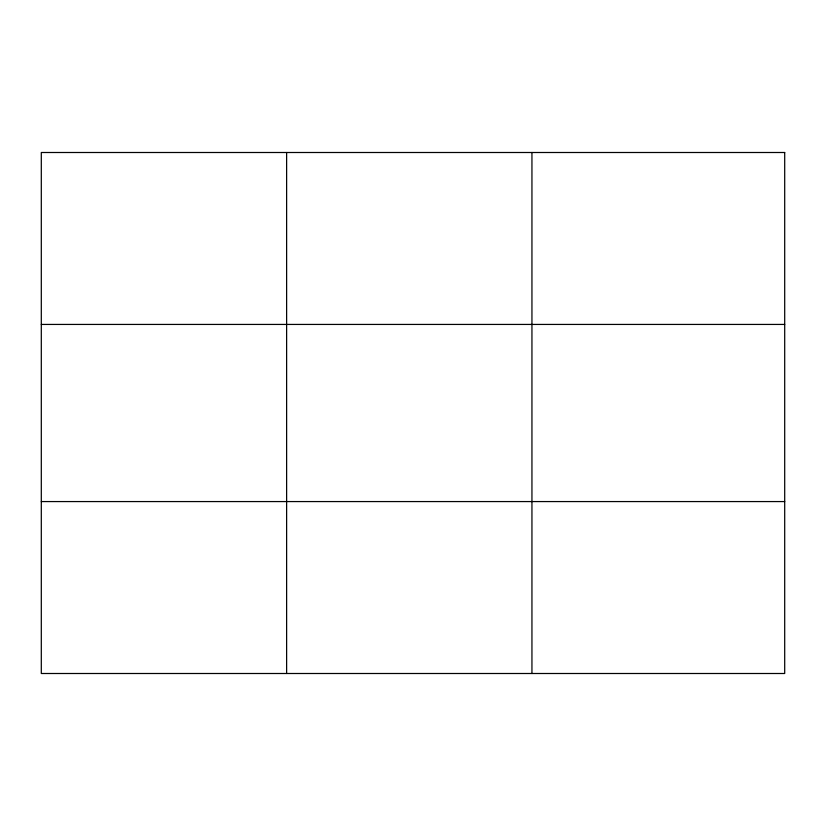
<?xml version="1.0" encoding="UTF-8"?>
<svg xmlns="http://www.w3.org/2000/svg" width="826" height="826" viewBox="0 0 826 826"><rect width="100%" height="100%" fill="white"/><g stroke="black" fill="none" stroke-linecap="round" stroke-linejoin="round"><path stroke-width="1.24" d="M286.622 152.5L286.622 673.5M531.944 152.5L531.944 673.5M41.3 324.432L784.7 324.432M41.3 501.568L784.7 501.568M784.7 152.5L784.7 673.5L41.3 673.5L41.3 152.5L784.7 152.5"/></g></svg>
